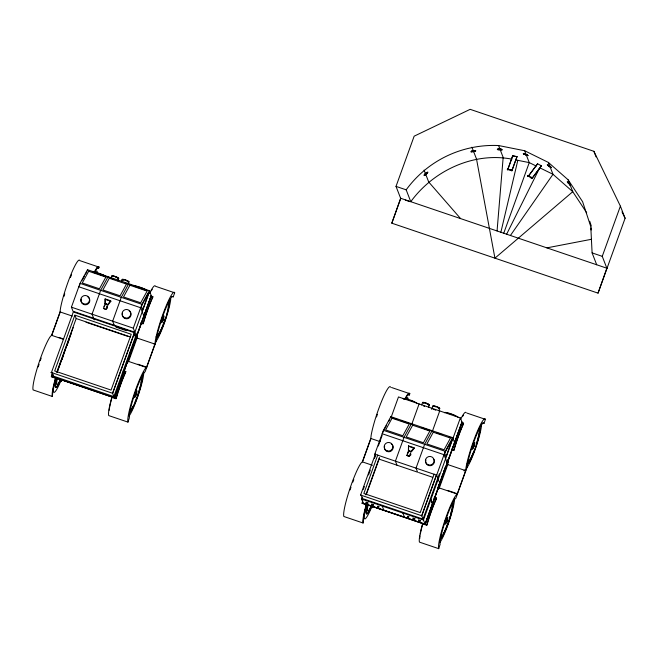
<?xml version="1.0" encoding="UTF-8"?>
<svg xmlns="http://www.w3.org/2000/svg" width="658" height="658" viewBox="0 0 658 658"><rect width="100%" height="100%" fill="white"/><g stroke="black" fill="none" stroke-linecap="round" stroke-linejoin="round"><path stroke-width="0.99" d="M105.041 303.445L105.148 298.897L110.643 300.764L110.857 301.298L108.002 304.917L105.041 303.445L108.002 304.917M105.255 303.988L105.148 298.897M408.404 450.409L408.503 445.861L414.005 447.728L414.211 448.271L411.365 451.881L408.404 450.409L408.618 450.952L408.503 445.861M497.061 230.966L503.173 157.41L498.567 145.533C462.237 143.896 427.618 160.437 406.175 189.833L410.773 201.702C433.416 170.603 473.67 151.759 511.965 159.162M137.045 338.031L137.423 334.84L127.405 362.558L128.59 361.431L137.045 338.031L154.918 344.093L146.463 367.493L128.59 361.431M153.544 343.624L154.91 344.159M154.819 344.924L155.296 340.902A29.281 3.759 -71.3 0 1 165.38 307.771A29.281 3.759 -71.3 0 1 174.699 292.802L155.444 286.271A29.281 3.759 -71.3 0 0 149.539 293.468M447.777 464.581L448.156 461.39L438.146 489.1L439.322 487.981L447.777 464.581L465.65 470.643L457.203 494.043L439.322 487.981M464.178 471.005L464.277 470.174M465.551 471.473L466.037 467.451A29.281 3.759 -71.3 0 1 476.121 434.313A29.281 3.759 -71.3 0 1 485.431 419.352L467.147 413.15M473.291 446.552L473.785 445.195M123.317 370.635L125.793 371.474L125.637 372.395L123.161 371.556M141.355 323.275L143.008 323.835L143.345 323.391A27.817 3.57 -71.3 0 1 152.689 297.523L152.837 296.61L151.192 296.051M485.431 419.352L483.959 423.431A24.889 3.191 -71.3 0 0 476.047 436.155A24.889 3.191 -71.3 0 0 467.468 464.318L467.139 467.09L455.887 498.221L455.122 498.838A24.856 3.191 -71.3 0 0 444.989 522.016A24.856 3.191 -71.3 0 0 440.128 544.339L438.713 548.665L419.467 542.134A29.281 3.759 -71.3 0 1 422.568 523.85L426.697 525.249L427.034 524.804A27.817 3.57 -71.3 0 1 436.377 498.937L436.534 498.024L434.88 497.464M458.486 436.32A27.817 3.57 -71.3 0 1 463.421 424.073L463.577 423.16L461.932 422.6M135.976 393.5L135.499 394.874M163.019 318.637L162.551 320.01M446.708 520.05L446.264 521.432L446.733 520.059L446.239 521.424L444.866 520.955M407.771 453.855L407.647 453.066M507.688 169.896L507.4 169.098L512.006 170.381L516.991 156.653L512.722 155.732L507.746 169.46M507.285 169.616L508.066 169.114M516.991 156.653L511.825 171.022L510.904 169.731M511.546 170.537L511.669 170.019M135.614 394.767L135.885 393.616M162.658 319.903L162.937 318.752M500.87 232.258L517.821 160.33M446.346 521.317L446.626 520.165M473.398 446.453L473.67 445.301M391.814 223.185L400.623 198.255L606.857 268.209L598.048 293.139L391.814 223.185L400.73 198.527L396.017 186.387L414.153 136.181L470.157 109.335L593.894 151.307L620.395 206.135L625.1 218.275L598.048 293.139M149.613 291.379L134.857 332.216L72.989 311.226L71.418 307.179L80.029 283.359L87.481 269.714L149.358 290.704L151.34 295.829L114.459 397.917L52.591 376.927L53.101 374.673M79.544 285.399L79.906 284.396M51.431 372.527L73.318 311.958L134.495 332.709L112.617 393.287L113.859 396.601L53.364 376.08L52.056 372.708L51.431 372.527L112.617 393.287L134.495 332.709M74.864 315.157L54.696 370.964L111.07 390.087L131.23 334.272L74.864 315.157L76.172 318.53L56.703 372.412M57.205 371.852L73.194 327.594M57.312 371.984L71.261 333.376M61.918 359.638L63.662 354.81M67.149 345.162L68.901 340.334M52.352 396.47L53.101 389.075L55.798 377.733L55.461 378.185A29.281 3.759 -71.3 0 0 52.352 396.47L33.106 389.939A29.281 3.759 -71.3 0 1 38.378 364.548A29.281 3.759 -71.3 0 1 50.411 336.435L51.9 335.021L59.952 312.747L60.429 308.725A29.281 3.759 -71.3 0 1 70.513 275.587A29.281 3.759 -71.3 0 1 79.824 260.626L99.078 267.148L98.585 268.513A27.817 3.57 -71.3 0 0 94.439 272.461M111.227 277.618L111.844 275.916M103.446 308.429L106.16 309.466L103.429 308.479L105.165 303.659L107.896 304.646L106.983 304.564M117.79 280.801L118.711 278.244M121.541 281.114L122.149 279.411M122.849 279.65L122.725 279.987A2.92 0.436 19.9 0 1 123.918 279.987M128.104 284.297L129.026 281.739M136.51 336.46L133.294 328.169L141.898 304.341L149.358 290.704M113.859 396.601L135.499 336.707L134.191 333.335M129.791 353.905L132.233 347.144M135.729 337.48L137.473 332.644M126.665 362.994L129.091 356.266M129.791 354.341L132.571 346.651M133.261 344.726L134.997 339.923M136.387 336.074L137.432 333.195M151.184 295.426L114.459 397.917M151.266 295.623L114.377 397.712L52.508 376.73M156.464 336.855L156.472 336.921A19.033 2.443 -71.3 0 0 164.22 322.733A19.033 2.443 -71.3 0 0 169.254 301.529L169.238 301.487M136.19 395.104L136.683 393.747M163.242 320.24L163.727 318.883M109.615 407.425A27.817 3.57 -71.3 0 1 112.164 396.856L111.835 397.3A29.281 3.759 -71.3 0 0 108.726 415.585L127.973 422.115L129.396 417.789A24.856 3.191 -71.3 0 1 134.257 395.466A24.856 3.191 -71.3 0 1 144.382 372.288L145.155 371.68L156.398 340.548L156.727 337.776A24.889 3.191 -71.3 0 1 165.306 309.605A24.889 3.191 -71.3 0 1 173.219 296.89L174.699 292.802M375.414 455.772L374.78 454.152L383.392 430.324L390.844 416.679L452.712 437.669L454.629 442.587M382.907 432.364L383.269 431.368M436.723 474.443L421.778 515.782L360.6 495.03L375.537 453.691M378.317 445.992L382.134 435.423M363.315 489.412L364.368 486.517M368.554 474.928L370.298 470.1M374.484 458.503L375.529 455.607M390.844 416.679L391.107 417.353L398.485 396.939L460.353 417.92L462.08 422.378L425.2 524.467L363.323 503.477L361.596 499.035L362.27 497.177M377.774 454.974L363.866 493.467L420.24 512.59L434.14 474.097M365.873 494.915L379.427 457.384M366.374 494.355L379.238 458.749M363.093 523.011L363.841 515.625L366.539 504.283L366.202 504.727A29.281 3.759 -71.3 0 0 363.093 523.011L343.846 516.489A29.281 3.759 -71.3 0 1 349.11 491.098A29.281 3.759 -71.3 0 1 361.152 462.985L362.64 461.571L370.684 439.297L371.161 435.275A29.281 3.759 -71.3 0 1 381.253 402.137A29.281 3.759 -71.3 0 1 390.564 387.167M405.18 399.011A27.817 3.57 -71.3 0 1 409.325 395.063L409.811 393.698L391.526 387.496M419.105 403.93L411.727 424.352L411.472 423.678L404.012 437.323L395.409 461.143L396.971 465.19M421.655 405.015L422.576 402.466M507.844 169.509L512.722 155.732M406.792 455.443L409.515 456.43L406.792 455.443L408.528 450.631L411.258 451.618L409.63 451.289M428.638 404.9L428.761 404.555A2.92 0.436 19.9 0 1 428.72 404.67M428.531 407.343L429.452 404.793M431.664 409.366L432.89 405.961M438.845 410.847L439.766 408.289M503.74 233.236L529.254 162.608L524.648 150.74L498.567 145.533M439.733 410.929L432.355 431.344L432.092 430.669L424.64 444.315L416.029 468.134L417.6 472.181L379.164 459.152M360.6 495.03L361.226 495.211L362.533 498.583L423.028 519.104L421.72 515.732L436.377 475.158M439.873 483.424L436.657 475.134L445.26 451.314L452.712 437.669M423.028 519.104L439.429 473.702M425.2 524.467L423.472 520.017L460.353 417.92M437.735 488.187L439.486 483.359M441.23 478.522L442.974 473.694M443.673 471.761L445.417 466.925M447.169 462.097L448.213 459.194M437.751 488.581L442.957 474.163M443.656 472.238L445.737 466.473M446.428 464.548L448.164 459.736M425.035 524.064L461.924 421.967M461.998 422.173L425.117 524.261L363.249 503.28M446.93 521.654L447.424 520.297M473.974 446.79L474.467 445.425M606.964 268.48L602.251 256.34L620.395 206.135M104.285 306.102L104.49 306.521M506.627 234.215L539.733 167.774L552.991 174.304L572.764 191.7L586.673 212.756M528.234 176.262L537.586 163.768L528.538 176.056A3.019 0.452 -62.9 0 1 527.913 176.566L527.979 175.604L532.264 177.973L541.452 165.742L532.404 178.038A3.019 0.452 -62.9 0 1 531.779 178.54L527.979 175.604M528.571 175.793L527.724 176.073M530.891 177.594L531.146 177.117M531.59 178.055L531.845 177.578M82.242 280.119L84.586 275.834M85.524 274.123L87.004 271.754M59.442 378.786L60.149 380.62L61.531 381.081L62.271 379.715M128.729 283.705L121.278 297.35L112.666 321.17L114.237 325.216M162.584 319.714L163.011 318.941M135.54 394.578L135.959 393.805M384.198 429.649L386.542 425.372M388.878 421.087L389.816 419.376M370.174 505.328L370.89 507.162L372.264 507.631L373.012 506.265M473.324 446.264L473.744 445.491M446.272 521.128L446.7 520.355M151.282 290.82L152.237 289.298M462.5 416.613L463.446 415.083M510.411 235.498L552.991 174.304L548.385 162.436L524.648 150.74M55.461 378.185L51.332 376.779L51.669 376.335A27.817 3.57 -71.3 0 1 52.508 373.489M111.835 397.3L115.956 398.699L116.293 398.255A27.817 3.57 -71.3 0 1 118.037 392.481M366.202 504.727L362.073 503.329L362.41 502.885L427.034 524.804M452.095 449.825L453.74 450.385L454.078 449.94A27.817 3.57 -71.3 0 1 458.182 437.159M422.568 523.85L422.905 523.406M107.797 304.383L110.643 300.764M411.151 451.347L414.005 447.728M528.621 175.744L528.152 176.056M591.229 228.474L591.197 229.617M546.88 247.869L591.435 239.29M515.872 159.943L529.254 162.608L536.245 166.055M408.857 516.966C410.197 516.785 405.32 515.642 408.347 516.818M512.779 155.864L517.048 156.785M507.943 169.632L510.781 170.249M137.876 364.211L146.767 367.197L145.278 368.62A29.281 3.759 -71.3 0 0 133.245 396.725A29.281 3.759 -71.3 0 0 127.973 422.115M447.679 490.44L455.196 492.965M396.017 186.387L406.175 189.833M548.385 162.436L568.158 179.831L582.618 201.735L590.785 226.656L592.101 252.894L602.251 256.34M405.344 200.09L409.959 201.652M96.701 267.872L98.585 268.513M171.845 296.421L173.219 296.89M98.058 273.884L108.373 277.388L108.109 276.714L100.649 290.351L92.046 314.179L94.242 319.837M109.31 277.701L113.99 279.296M125.242 283.104L128.055 284.059M128.993 284.379L131.806 285.333M134.619 286.288L144.933 289.783M150.213 296.684L152.689 297.523M80.029 283.359L141.898 304.341M407.442 394.422L409.325 395.063M482.585 422.971L483.959 423.431M78.796 286.765L140.672 307.747L143.888 316.046M105.354 299.439L110.857 301.298M461.776 423.513L463.421 424.073M140.87 322.552L143.345 323.391M71.418 307.179L133.294 328.169M392.982 417.995L397.671 419.582M400.483 420.536L410.789 424.032M422.041 427.848L430.48 430.71M437.035 432.939L441.732 434.527M449.225 437.077L452.975 438.343M115.948 327.149L126.509 330.735M134.553 335.629L136.428 336.254M72.281 316.062L60.051 311.917L51.595 335.317L63.645 339.405M76.172 318.53L130.597 336.986M86.042 322.231L127.841 336.403M451.602 449.101L454.078 449.94M383.392 430.324L445.26 451.314M382.158 433.729L444.027 454.711L447.251 463.01M409.63 446.716L414.211 448.271M380.192 441.65L370.783 438.458L362.328 461.858L372.444 465.288M464.268 470.24L465.65 470.709M58.924 337.398L63.62 338.993M374.78 454.152L436.657 475.134M418.537 472.502L432.602 477.272M456.134 493.278L457.507 493.747L456.019 495.17A29.281 3.759 -71.3 0 0 443.977 523.274A29.281 3.759 -71.3 0 0 438.713 548.665M433.902 498.098L436.377 498.937M50.855 372.486L51.546 372.716M51.669 376.335L116.293 398.255M361.596 499.035L423.472 520.017M106.267 304.325L105.148 303.716M377.914 506.479C381.319 507.779 376.968 505.377 377.692 506.372M537.586 163.768L541.501 165.882M479.427 427.766L479.995 428.078A19.033 2.443 -71.3 0 1 474.961 449.274A19.033 2.443 -71.3 0 1 467.205 463.462M478.909 429.263L479.435 429.542C478.432 440.992 474.55 452.926 468.159 462.492L467.509 460.814M168.687 301.224L169.254 301.529M168.177 302.713L168.695 302.993C167.7 314.442 163.817 326.384 157.418 335.942L156.892 335.662M452.375 502.638L452.943 502.942A19.033 2.443 -71.3 0 1 448.731 521.802A19.033 2.443 -71.3 0 1 440.728 538.639M451.865 504.127L452.391 504.406C451.388 515.864 447.506 527.798 441.107 537.356L440.589 537.076M141.635 376.088L142.21 376.392A19.033 2.443 -71.3 0 1 137.177 397.596A19.033 2.443 -71.3 0 1 129.42 411.785L129.42 411.785M141.125 377.577L141.651 377.856C140.648 389.314 136.765 401.248 130.374 410.806L129.939 410.576M408.988 451.01L408.511 450.681M550.417 166.713C552.457 167.494 545.507 163.225 549.29 165.981M549.858 166.803L550.812 167.313L550.269 166.778M549.159 165.989L547.826 165.232L548.098 165.545M548.986 166.293L549.545 166.663M550.178 166.63L547.226 164.813L548.369 165.767M549.553 166.26L551.42 167.675L548.459 165.915M547.991 165.561L548.706 166.013M446.7 520.593L447.226 521.111M135.959 394.043L136.486 394.561M568.15 182.776C566.472 180.884 571.374 186.444 569.688 184.544M568.216 182.85L568.718 183.426M568.413 183.08L567.237 181.74L568.216 182.866M569.121 183.895L570.601 185.581L569.614 184.454M569.08 183.294C565.773 179.511 572.666 187.39 569.31 183.541M460.592 218.596L428.695 181.978L424.089 170.109M591.221 227.907L591.155 229.996M622.007 211.876L625.1 218.275M371.606 505.936L372.264 507.631M60.865 379.386L61.531 381.081M593.894 151.307L596.074 156.908M568.158 179.831L572.764 191.7L494.931 258.166L476.524 159.055L471.918 147.186M592.101 252.894L596.699 264.763M507.4 169.098L507.655 169.756M432.495 503.847L430.85 499.595L432.413 503.65M402.844 513.018L404.497 517.27M382.224 506.027L383.869 510.271M87.481 269.714L87.744 270.389M589.741 221.269L591.312 226.064M92.457 272.215A7.32 1.102 19.9 0 1 97.047 272.642A7.32 1.102 19.9 0 1 105.025 275.891M105.839 276.45A7.32 1.102 19.9 0 1 106.209 276.878M94.267 272.601A5.478 0.823 19.9 0 1 96.422 272.807M98.947 273.539A5.478 0.823 19.9 0 1 100.287 274.024M101.562 274.55A5.478 0.823 19.9 0 1 104.203 275.973M129.165 310.872A4.392 4.302 -21.2 0 1 130.473 316.547A4.392 4.302 -21.2 0 1 124.839 318.406A4.392 4.302 -21.2 0 1 122.544 313.06M87.917 296.89A4.392 4.302 -21.2 0 1 89.225 302.557A4.392 4.302 -21.2 0 1 83.591 304.415A4.392 4.302 -21.2 0 1 81.296 299.069M112.024 276.13A3.66 0.551 19.9 0 1 115.915 276.73A3.66 0.551 19.9 0 1 117.897 278.383M122.742 279.905A3.66 0.551 19.9 0 1 123.4 279.354A3.66 0.551 19.9 0 1 128.055 281.04A3.66 0.551 19.9 0 1 128.203 281.879A2.92 0.436 19.9 0 0 128.063 281.673M112.576 276.039A2.92 0.436 19.9 0 1 113.192 276.039M113.727 276.146A2.92 0.436 19.9 0 1 118.021 278.013M113.604 276.492A2.92 0.436 19.9 0 1 114.245 276.656M115.66 277.141A2.92 0.436 19.9 0 1 116.343 277.421M116.951 277.701A2.92 0.436 19.9 0 1 117.428 277.956M123.317 280.037A2.92 0.436 19.9 0 1 125.382 280.037A2.92 0.436 19.9 0 1 128.071 281.649M125.259 280.382A2.92 0.436 19.9 0 1 125.974 280.637M126.657 280.917A2.92 0.436 19.9 0 1 127.257 281.196M133.804 285.942A7.32 1.102 19.9 0 1 140.055 287.192A7.32 1.102 19.9 0 1 147.088 290.441M137.67 286.798A5.478 0.823 19.9 0 1 138.871 287.118M141.536 288.015A5.478 0.823 19.9 0 1 142.811 288.541M144.834 289.545A5.478 0.823 19.9 0 1 145.443 289.964M106.876 306.266A1.464 1.431 -21.2 0 1 106.308 308.873M106.999 305.888A1.464 1.431 -21.2 0 1 106.308 307.812M104.244 306.793A1.464 1.431 -21.2 0 1 105.058 305.23M94.719 271.31A29.281 3.759 -71.3 0 1 99.078 267.148M51.332 376.779A29.281 3.759 -71.3 0 1 52.648 372.379M38.23 366.893A24.889 3.191 -71.3 0 1 39.061 364.269M40.237 360.74A24.889 3.191 -71.3 0 1 41.166 358.125M64.015 296.355A24.856 3.191 -71.3 0 1 64.739 293.846M70.447 277.405A24.856 3.191 -71.3 0 1 71.566 274.731M115.956 398.699A29.281 3.759 -71.3 0 1 125.793 371.474M109.17 410.296A27.817 3.57 -71.3 0 1 109.475 408.199M118.35 391.502A27.817 3.57 -71.3 0 1 125.3 373.144M143.008 323.835A29.281 3.759 -71.3 0 1 152.837 296.61M60.799 379.822A19.033 2.443 -71.3 0 1 57.073 377.832M60.873 380.702A24.519 3.15 -71.3 0 1 53.915 392.324A24.519 3.15 -71.3 0 1 55.807 378.062M59.796 381.188A19.033 2.443 -71.3 0 1 56.728 377.717M60.034 380.258A16.105 2.064 -71.3 0 1 57.55 377.733M141.791 376.253A19.033 2.443 -71.3 0 1 141.931 377.766M141.47 381.179A19.033 2.443 -71.3 0 1 141.1 382.964M140.689 384.708A19.033 2.443 -71.3 0 1 139.776 388.138M139.521 389.034A19.033 2.443 -71.3 0 1 137.094 396.527M136.765 397.457A19.033 2.443 -71.3 0 1 135.063 401.915M132.982 406.693A19.033 2.443 -71.3 0 1 129.577 411.949M143.748 372.214A24.519 3.15 -71.3 0 1 138.649 394.068A24.519 3.15 -71.3 0 1 129.19 415.905M168.843 301.389A19.033 2.443 -71.3 0 1 168.818 304.531M165.109 318.826A19.033 2.443 -71.3 0 1 164.138 321.663M163.809 322.593A19.033 2.443 -71.3 0 1 160.758 330.242M160.429 330.966A19.033 2.443 -71.3 0 1 158.891 334.075M156.629 337.085A19.033 2.443 -71.3 0 1 156.053 336.781M170.751 299.069A24.519 3.15 -71.3 0 1 164.665 322.239A24.519 3.15 -71.3 0 1 155.765 341.642M94.76 272.807A24.519 3.15 -71.3 0 1 97.318 272.766M404.703 399.291A29.281 3.759 -71.3 0 1 409.811 393.698M362.073 503.329A29.281 3.759 -71.3 0 1 362.838 500.713M350.081 489.947A24.889 3.191 -71.3 0 1 350.977 487.29M352.844 482.117A24.889 3.191 -71.3 0 1 353.807 479.633M376.541 416.933A24.856 3.191 -71.3 0 1 377.396 414.293M460.674 419.195A29.281 3.759 -71.3 0 1 466.185 412.821M426.697 525.249A29.281 3.759 -71.3 0 1 436.534 498.024M419.763 538.565A27.817 3.57 -71.3 0 1 420.043 535.834M420.347 533.975A27.817 3.57 -71.3 0 1 422.65 524.327M453.74 450.385A29.281 3.759 -71.3 0 1 463.577 423.16M433.367 458.585A4.392 4.302 -21.2 0 1 430.817 465.658A4.392 4.302 -21.2 0 1 425.907 460.024M410.238 453.239A1.464 1.431 -21.2 0 1 410.608 455.229A1.464 1.431 -21.2 0 1 408.577 455.624M410.362 452.852A1.464 1.431 -21.2 0 1 409.663 454.777M407.606 453.765A1.464 1.431 -21.2 0 1 408.412 452.194M444.446 412.755A7.32 1.102 19.9 0 1 450.796 413.742A7.32 1.102 19.9 0 1 458.19 417.419M447.407 413.142A5.478 0.823 19.9 0 1 448.411 413.339M449.611 413.66A5.478 0.823 19.9 0 1 452.268 414.565M453.551 415.083A5.478 0.823 19.9 0 1 455.575 416.095M403.568 399.192A7.32 1.102 19.9 0 1 409.547 399.751A7.32 1.102 19.9 0 1 416.851 403.699M407.162 399.348A5.478 0.823 19.9 0 1 408.363 399.669M411.028 400.574A5.478 0.823 19.9 0 1 412.303 401.092M414.326 402.104A5.478 0.823 19.9 0 1 414.935 402.523M391.271 443.854A4.392 4.302 -21.2 0 1 392.587 449.521A4.392 4.302 -21.2 0 1 386.953 451.388A4.392 4.302 -21.2 0 1 384.659 446.042M423.645 406.076A3.66 0.551 19.9 0 1 424.525 406.356M422.765 402.68A3.66 0.551 19.9 0 1 426.655 403.28A3.66 0.551 19.9 0 1 428.629 404.925M433.153 409.358A3.66 0.551 19.9 0 1 433.959 409.572M434.839 409.852A3.66 0.551 19.9 0 1 435.736 410.181M433.482 406.455A3.66 0.551 19.9 0 1 436.065 406.455A3.66 0.551 19.9 0 1 439.437 408.47M423.744 403.091A2.92 0.436 19.9 0 1 423.423 402.869M423.308 402.589A2.92 0.436 19.9 0 1 425.808 403.091A2.92 0.436 19.9 0 1 428.613 404.39M423.415 402.893A2.92 0.436 19.9 0 1 424.344 403.033M425.685 403.428A2.92 0.436 19.9 0 1 426.4 403.691M427.083 403.971A2.92 0.436 19.9 0 1 427.684 404.242M437.521 407.121A2.92 0.436 19.9 0 1 438.417 408.166M433.729 406.364A2.92 0.436 19.9 0 1 436.838 406.85M435.292 406.702A2.92 0.436 19.9 0 1 435.999 406.924M437.397 407.466A2.92 0.436 19.9 0 1 437.998 407.746M438.475 408.001A2.92 0.436 19.9 0 1 438.804 408.223M371.531 506.372A19.033 2.443 -71.3 0 1 367.814 504.382M371.606 507.252A24.519 3.15 -71.3 0 1 364.647 518.874A24.519 3.15 -71.3 0 1 366.547 504.612M370.528 507.737A19.033 2.443 -71.3 0 1 368.99 510.847M368.529 511.661A19.033 2.443 -71.3 0 1 367.468 504.267M370.767 506.808A16.105 2.064 -71.3 0 1 368.044 505.352M479.657 430.2A19.033 2.443 -71.3 0 1 479.402 432.059M479.09 433.729A19.033 2.443 -71.3 0 1 478.67 435.596M478.481 436.394A19.033 2.443 -71.3 0 1 476.153 444.438M473.875 450.969A19.033 2.443 -71.3 0 1 472.847 453.601M472.51 454.431A19.033 2.443 -71.3 0 1 471.498 456.792M471.169 457.516A19.033 2.443 -71.3 0 1 469.993 459.934M469.162 461.439A19.033 2.443 -71.3 0 1 467.361 463.627M481.533 423.9A24.519 3.15 -71.3 0 1 476.096 446.766A24.519 3.15 -71.3 0 1 466.506 468.192M452.531 502.802A19.033 2.443 -71.3 0 1 452.359 506.923M451.429 511.258A19.033 2.443 -71.3 0 1 450.516 514.688M449.982 516.497A19.033 2.443 -71.3 0 1 449.11 519.302M448.797 520.239A19.033 2.443 -71.3 0 1 447.827 523.077M447.498 524.007A19.033 2.443 -71.3 0 1 445.795 528.464M445.458 529.295A19.033 2.443 -71.3 0 1 444.446 531.656M444.117 532.38A19.033 2.443 -71.3 0 1 443.327 534.049M454.407 498.155A24.519 3.15 -71.3 0 1 449.727 519.606A24.519 3.15 -71.3 0 1 439.931 542.447M406.002 398.658A24.519 3.15 -71.3 0 1 408.059 399.316M424.336 174.633L427.091 172.371L424.336 174.633M424.575 174.905L427.33 172.635L424.575 174.905M471.498 151.192L475.068 150.583L471.498 151.192M471.564 151.546L475.134 150.937L471.564 151.546M498.032 148.996L501.643 149.325L498.032 148.996M497.999 149.358L501.61 149.679L497.999 149.358M141.774 305.386L141.412 306.381L142.72 309.754L148.79 292.539L141.774 305.386M445.137 452.35L444.775 453.346L446.083 456.718L452.153 439.511L445.137 452.35M366.004 502.243L368.036 503.016L366.004 502.243M365.511 503.6L367.551 504.382L365.511 503.6M371.186 505.525L373.218 506.306L371.186 505.525M371.68 504.16L373.711 504.941L371.68 504.16M376.861 507.45L378.893 508.231L376.861 507.45M523.316 153.816L528.061 155.633L523.316 153.816M523.99 154.071L527.379 155.378L523.99 154.071M524.113 153.733L527.502 155.033L524.113 153.733M406.759 517.591L408.799 518.364L406.759 517.591M412.434 519.507L414.466 520.289L412.517 519.499M412.928 518.15L414.959 518.932L412.928 518.15M418.595 520.075L420.626 520.856L418.595 520.075M418.11 521.432L420.141 522.213L418.192 521.424M88.674 271.261L82.275 282.973L99.457 288.804L105.864 277.092L88.674 271.261M109.302 278.26L102.895 289.972L120.085 295.804L126.484 284.091L109.302 278.26M129.922 285.251L123.523 296.964L140.705 302.795L147.112 291.083L129.922 285.251M392.036 418.225L385.637 429.945L402.819 435.769L409.227 424.056L392.036 418.225M412.656 425.224L406.257 436.937L423.448 442.768L429.847 431.056L412.656 425.224M433.285 432.224L426.886 443.936L444.068 449.759L450.467 438.047L433.285 432.224M124.93 317.872A4.392 4.302 -21.2 0 0 130.72 312.953A4.392 4.302 -21.2 0 0 123.572 310.527A4.392 4.302 -21.2 0 0 124.93 317.872M83.681 303.881A4.392 4.302 -21.2 0 0 89.472 298.971A4.392 4.302 -21.2 0 0 82.324 296.544A4.392 4.302 -21.2 0 0 83.681 303.881M135.359 396.478A3.66 0.469 -71.3 0 0 136.979 390.786A3.66 0.469 -71.3 0 0 134.906 395.31A3.66 0.469 -71.3 0 0 135.359 396.478M162.411 321.614A3.66 0.469 -71.3 0 0 164.023 315.922A3.66 0.469 -71.3 0 0 161.958 320.446A3.66 0.469 -71.3 0 0 162.411 321.614M425.183 175.069A2.558 0.493 -41.5 0 0 427.889 172.157A2.558 0.493 -41.5 0 0 424.788 174.28A2.558 0.493 -41.5 0 0 425.183 175.069M471.679 151.899A2.558 0.411 -10.4 0 0 475.808 150.921A2.558 0.411 -10.4 0 0 472.51 151.036A2.558 0.411 -10.4 0 0 471.679 151.899M498.122 149.769A2.558 0.461 4.7 0 0 502.301 149.851A2.558 0.461 4.7 0 0 498.961 149.062A2.558 0.461 4.7 0 0 498.122 149.769M428.292 464.836A4.392 4.302 -21.2 0 0 434.083 459.917A4.392 4.302 -21.2 0 0 426.935 457.499A4.392 4.302 -21.2 0 0 428.292 464.836M387.044 450.845A4.392 4.302 -21.2 0 0 392.834 445.935A4.392 4.302 -21.2 0 0 385.687 443.508A4.392 4.302 -21.2 0 0 387.044 450.845M473.143 448.164A3.66 0.469 -71.3 0 0 474.763 442.472A3.66 0.469 -71.3 0 0 472.691 446.996A3.66 0.469 -71.3 0 0 473.143 448.164M446.099 523.028A3.66 0.469 -71.3 0 0 447.72 517.336A3.66 0.469 -71.3 0 0 445.647 521.86A3.66 0.469 -71.3 0 0 446.099 523.028"/></g></svg>
